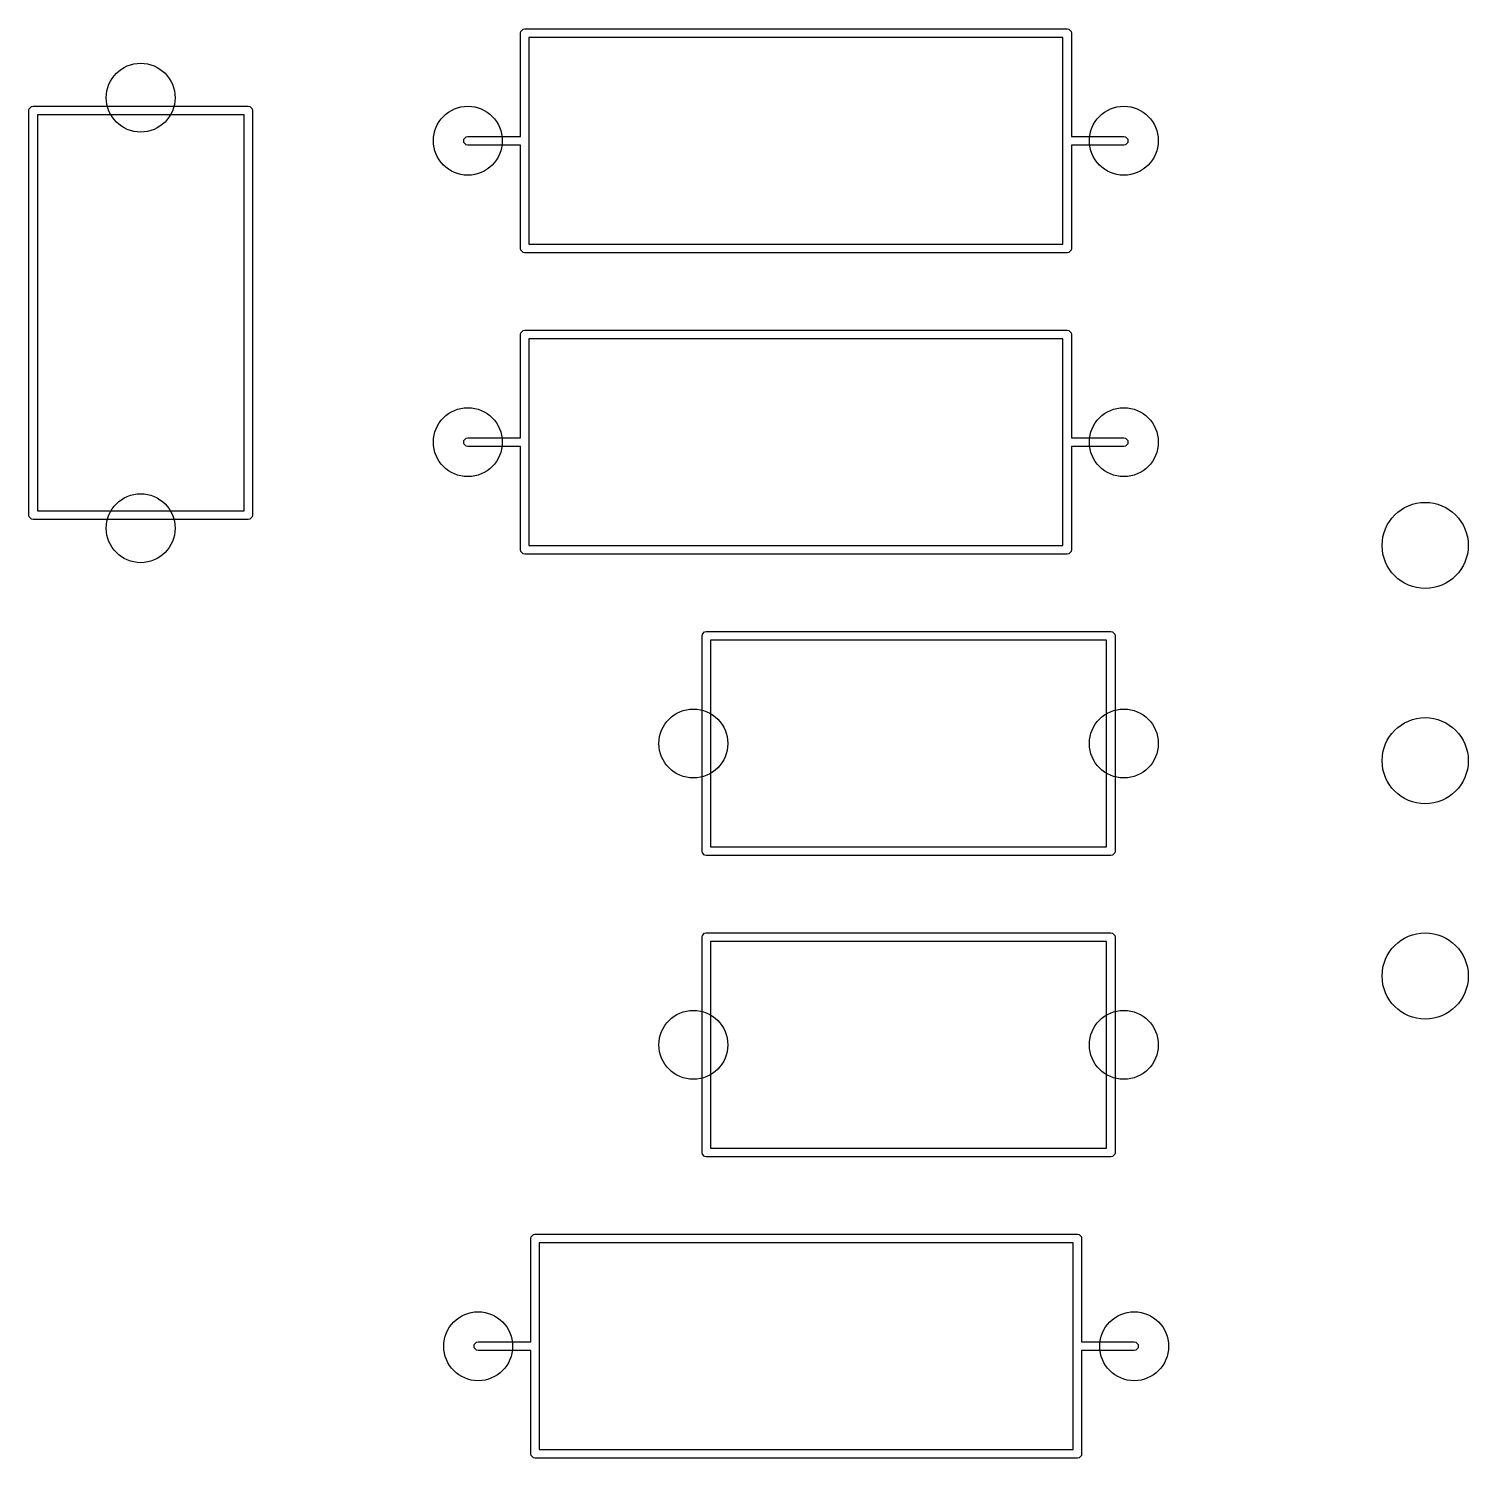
# Model space of a CAD drawing. Extents: x 2.68 to 10.38, y -4.66 to -2.29.
# Drawn here: x 8.956 to 9.614, y -3.441 to -2.787 of the extents above; entities that cross this region are included whole.
import ezdxf

# ---------------------------------------------------------------- set-up
doc = ezdxf.new("R2010")
doc.units = 0
doc.header["$MEASUREMENT"] = 0
doc.layers.add('BLACK', color=7, linetype='CONTINUOUS')

msp = doc.modelspace()

# ---------------------------------------------------------------- linework, layer by layer
at = {"layer": 'BLACK', "linetype": 'CONTINUOUS'}
for p, q in [((9.18071, -2.78937), (9.18086, -2.78862)), ((9.18071, -2.83661), (9.18071, -2.78937)), ((9.18086, -2.78862), (9.18192, -2.78755)), ((9.18192, -2.78755), (9.18268, -2.7874)), ((9.18268, -2.7874), (9.43071, -2.7874)), ((9.43071, -2.7874), (9.43146, -2.78755)), ((9.43146, -2.78755), (9.43253, -2.78862)), ((9.43253, -2.78862), (9.43268, -2.78937)), ((9.43268, -2.78937), (9.43268, -2.83661)), ((9.18465, -2.79134), (9.18465, -2.88583)), ((9.42874, -2.79134), (9.18465, -2.79134)), ((9.42874, -2.88583), (9.42874, -2.79134)), ((8.95606, -2.82405), (8.95712, -2.82298)), ((8.95712, -2.82298), (8.95787, -2.82283)), ((8.95787, -2.82283), (9.0563, -2.82283)), ((9.0563, -2.82283), (9.05705, -2.82298)), ((9.05705, -2.82298), (9.05812, -2.82405)), ((8.95591, -2.8248), (8.95606, -2.82405)), ((8.95591, -3.00984), (8.95591, -2.8248)), ((8.95984, -2.82677), (8.95984, -3.00787)), ((9.05433, -2.82677), (8.95984, -2.82677)), ((9.05433, -3.00787), (9.05433, -2.82677)), ((9.05812, -2.82405), (9.05827, -2.8248)), ((9.05827, -2.8248), (9.05827, -3.00984)), ((9.15487, -2.83783), (9.15594, -2.83676)), ((9.15594, -2.83676), (9.15669, -2.83661)), ((9.15669, -2.83661), (9.18071, -2.83661)), ((9.43268, -2.83661), (9.45669, -2.83661)), ((9.45669, -2.83661), (9.45745, -2.83676)), ((9.45745, -2.83676), (9.45851, -2.83783)), ((9.15487, -2.83934), (9.15487, -2.83783)), ((9.15594, -2.8404), (9.15487, -2.83934)), ((9.15669, -2.84055), (9.15594, -2.8404)), ((9.18071, -2.84055), (9.15669, -2.84055)), ((9.18071, -2.8878), (9.18071, -2.84055)), ((9.45669, -2.84055), (9.43268, -2.84055)), ((9.43268, -2.84055), (9.43268, -2.8878)), ((9.45745, -2.8404), (9.45669, -2.84055)), ((9.45851, -2.83934), (9.45745, -2.8404)), ((9.45851, -2.83783), (9.45851, -2.83934)), ((9.18086, -2.88855), (9.18071, -2.8878)), ((9.18192, -2.88961), (9.18086, -2.88855)), ((9.18268, -2.88976), (9.18192, -2.88961)), ((9.43071, -2.88976), (9.18268, -2.88976)), ((9.18465, -2.88583), (9.42874, -2.88583)), ((9.43146, -2.88961), (9.43071, -2.88976)), ((9.43253, -2.88855), (9.43146, -2.88961)), ((9.43268, -2.8878), (9.43253, -2.88855)), ((9.18071, -2.92717), (9.18086, -2.92641)), ((9.18071, -2.97441), (9.18071, -2.92717)), ((9.18086, -2.92641), (9.18192, -2.92535)), ((9.18192, -2.92535), (9.18268, -2.9252)), ((9.18268, -2.9252), (9.43071, -2.9252)), ((9.18465, -2.92913), (9.18465, -3.02362)), ((9.42874, -2.92913), (9.18465, -2.92913)), ((9.42874, -3.02362), (9.42874, -2.92913)), ((9.43071, -2.9252), (9.43146, -2.92535)), ((9.43146, -2.92535), (9.43253, -2.92641)), ((9.43253, -2.92641), (9.43268, -2.92717)), ((9.43268, -2.92717), (9.43268, -2.97441)), ((9.15487, -2.97562), (9.15594, -2.97456)), ((9.15594, -2.97456), (9.15669, -2.97441)), ((9.15669, -2.97441), (9.18071, -2.97441)), ((9.43268, -2.97441), (9.45669, -2.97441)), ((9.45669, -2.97441), (9.45745, -2.97456)), ((9.45745, -2.97456), (9.45851, -2.97562)), ((9.15487, -2.97713), (9.15487, -2.97562)), ((9.15594, -2.9782), (9.15487, -2.97713)), ((9.15669, -2.97835), (9.15594, -2.9782)), ((9.18071, -2.97835), (9.15669, -2.97835)), ((9.18071, -3.02559), (9.18071, -2.97835)), ((9.45669, -2.97835), (9.43268, -2.97835)), ((9.43268, -2.97835), (9.43268, -3.02559)), ((9.45745, -2.9782), (9.45669, -2.97835)), ((9.45851, -2.97713), (9.45745, -2.9782)), ((9.45851, -2.97562), (9.45851, -2.97713)), ((8.95984, -3.00787), (9.05433, -3.00787)), ((8.95606, -3.0106), (8.95591, -3.00984)), ((8.95712, -3.01166), (8.95606, -3.0106)), ((8.95787, -3.01181), (8.95712, -3.01166)), ((9.0563, -3.01181), (8.95787, -3.01181)), ((9.05705, -3.01166), (9.0563, -3.01181)), ((9.05812, -3.0106), (9.05705, -3.01166)), ((9.05827, -3.00984), (9.05812, -3.0106)), ((9.18086, -3.02634), (9.18071, -3.02559)), ((9.18192, -3.02741), (9.18086, -3.02634)), ((9.18268, -3.02756), (9.18192, -3.02741)), ((9.43071, -3.02756), (9.18268, -3.02756)), ((9.18465, -3.02362), (9.42874, -3.02362)), ((9.43146, -3.02741), (9.43071, -3.02756)), ((9.43253, -3.02634), (9.43146, -3.02741)), ((9.43268, -3.02559), (9.43253, -3.02634)), ((9.26378, -3.06496), (9.26393, -3.06421)), ((9.26378, -3.16339), (9.26378, -3.06496)), ((9.26393, -3.06421), (9.26499, -3.06314)), ((9.26499, -3.06314), (9.26575, -3.06299)), ((9.26575, -3.06299), (9.45079, -3.06299)), ((9.26772, -3.06693), (9.26772, -3.16142)), ((9.44882, -3.06693), (9.26772, -3.06693)), ((9.44882, -3.16142), (9.44882, -3.06693)), ((9.45079, -3.06299), (9.45154, -3.06314)), ((9.45154, -3.06314), (9.45261, -3.06421)), ((9.45261, -3.06421), (9.45276, -3.06496)), ((9.45276, -3.06496), (9.45276, -3.16339)), ((9.26393, -3.16414), (9.26378, -3.16339)), ((9.26499, -3.1652), (9.26393, -3.16414)), ((9.26575, -3.16535), (9.26499, -3.1652)), ((9.45079, -3.16535), (9.26575, -3.16535)), ((9.26772, -3.16142), (9.44882, -3.16142)), ((9.45154, -3.1652), (9.45079, -3.16535)), ((9.45261, -3.16414), (9.45154, -3.1652)), ((9.45276, -3.16339), (9.45261, -3.16414)), ((9.26378, -3.20276), (9.26393, -3.202)), ((9.26378, -3.30118), (9.26378, -3.20276)), ((9.26393, -3.202), (9.26499, -3.20094)), ((9.26499, -3.20094), (9.26575, -3.20079)), ((9.26575, -3.20079), (9.45079, -3.20079)), ((9.26772, -3.20472), (9.26772, -3.29921)), ((9.44882, -3.20472), (9.26772, -3.20472)), ((9.44882, -3.29921), (9.44882, -3.20472)), ((9.45079, -3.20079), (9.45154, -3.20094)), ((9.45154, -3.20094), (9.45261, -3.202)), ((9.45261, -3.202), (9.45276, -3.20276)), ((9.45276, -3.20276), (9.45276, -3.30118)), ((9.26393, -3.30193), (9.26378, -3.30118)), ((9.26499, -3.303), (9.26393, -3.30193)), ((9.26575, -3.30315), (9.26499, -3.303)), ((9.45079, -3.30315), (9.26575, -3.30315)), ((9.26772, -3.29921), (9.44882, -3.29921)), ((9.45154, -3.303), (9.45079, -3.30315)), ((9.45261, -3.30193), (9.45154, -3.303)), ((9.45276, -3.30118), (9.45261, -3.30193)), ((9.18543, -3.34055), (9.18558, -3.3398)), ((9.18543, -3.3878), (9.18543, -3.34055)), ((9.18558, -3.3398), (9.18665, -3.33873)), ((9.18665, -3.33873), (9.1874, -3.33858)), ((9.1874, -3.33858), (9.43543, -3.33858)), ((9.18937, -3.34252), (9.18937, -3.43701)), ((9.43346, -3.34252), (9.18937, -3.34252)), ((9.43346, -3.43701), (9.43346, -3.34252)), ((9.43543, -3.33858), (9.43619, -3.33873)), ((9.43619, -3.33873), (9.43725, -3.3398)), ((9.43725, -3.3398), (9.4374, -3.34055)), ((9.4374, -3.34055), (9.4374, -3.3878)), ((9.1596, -3.38901), (9.16066, -3.38795)), ((9.1596, -3.39052), (9.1596, -3.38901)), ((9.16066, -3.38795), (9.16142, -3.3878)), ((9.16142, -3.3878), (9.18543, -3.3878)), ((9.4374, -3.3878), (9.46142, -3.3878)), ((9.46142, -3.3878), (9.46217, -3.38795)), ((9.46217, -3.38795), (9.46324, -3.38901)), ((9.46324, -3.38901), (9.46324, -3.39052)), ((9.16066, -3.39158), (9.1596, -3.39052)), ((9.16142, -3.39173), (9.16066, -3.39158)), ((9.18543, -3.39173), (9.16142, -3.39173)), ((9.18543, -3.43898), (9.18543, -3.39173)), ((9.46142, -3.39173), (9.4374, -3.39173)), ((9.4374, -3.39173), (9.4374, -3.43898)), ((9.46217, -3.39158), (9.46142, -3.39173)), ((9.46324, -3.39052), (9.46217, -3.39158)), ((9.18558, -3.43973), (9.18543, -3.43898)), ((9.18665, -3.4408), (9.18558, -3.43973)), ((9.1874, -3.44094), (9.18665, -3.4408)), ((9.43543, -3.44094), (9.1874, -3.44094)), ((9.18937, -3.43701), (9.43346, -3.43701)), ((9.43619, -3.4408), (9.43543, -3.44094)), ((9.43725, -3.43973), (9.43619, -3.4408)), ((9.4374, -3.43898), (9.43725, -3.43973))]:
    msp.add_line(p, q, dxfattribs=at)
at = {"layer": 'BLACK'}
for centre, radius in [((9.00709, -2.8189), 0.01575), ((9.15669, -2.83858), 0.01575), ((9.45669, -2.83858), 0.01575), ((9.15669, -2.97638), 0.01575), ((9.45669, -2.97638), 0.01575), ((9.00709, -3.01575), 0.01575), ((9.59449, -3.02362), 0.01969), ((9.25984, -3.11417), 0.01575), ((9.45669, -3.11417), 0.01575), ((9.59449, -3.12205), 0.01969), ((9.59449, -3.22047), 0.01969), ((9.25984, -3.25197), 0.01575), ((9.45669, -3.25197), 0.01575), ((9.16142, -3.38976), 0.01575), ((9.46142, -3.38976), 0.01575)]:
    msp.add_circle(centre, radius, dxfattribs=at)

doc.saveas('drawing.dxf')
